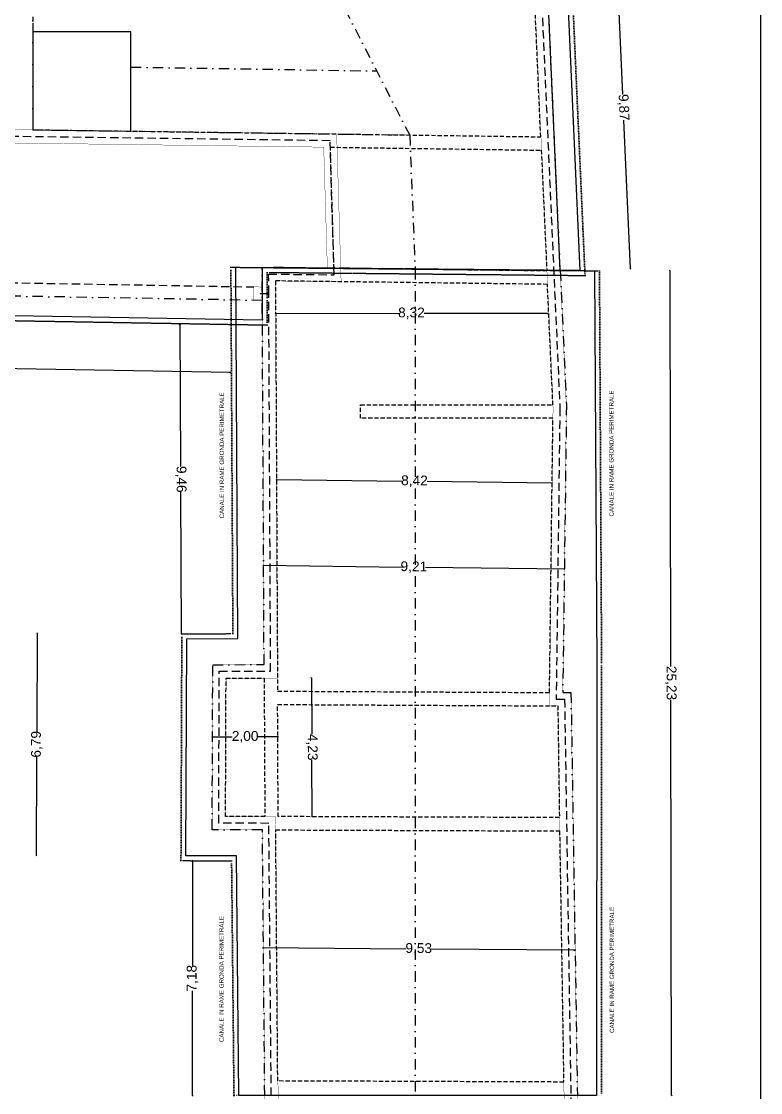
# Model space of a CAD drawing. Header units: millimetres. Extents: x 1607 to 8094, y 411 to 16262.
# Drawn here: x 5832 to 8094, y 6486 to 9763 of the extents above; entities that cross this region are included whole.
import ezdxf

# ---------------------------------------------------------------- set-up
doc = ezdxf.new("R2010")
doc.units = ezdxf.units.MM
for name, pattern in [('PUNTO', [0.25, 0, -0.25]), ('Punto e Tratto', [0.670278, 0.3175, -0.176389, 0, -0.176389]), ('TRATTEGGIATA', [19.05, 12.7, -6.35])]:
    doc.linetypes.add(name, pattern=pattern)
for name, color, linetype in [('00_CARPENTERIA CA', 7, 'Continuous'), ('00_CARPENTERIA TETTO', 5, 'Continuous'), ('00_STRUTTURE MURI', 1, 'Continuous'), ('B_QUOTE_100', 1, 'Continuous'), ('TESTO MEDIO', 2, 'Continuous')]:
    doc.layers.add(name, color=color, linetype=linetype)
doc.styles.add('ARIAL', font='arial.ttf')
doc.styles.get("Standard").update_dxf_attribs({"font": 'arial.ttf'})
doc.dimstyles.new('ARIAL', dxfattribs={"dimtxt": 7, "dimasz": 3, "dimexe": 0.18, "dimexo": 0.0625, "dimgap": 0.09, "dimtad": 0, "dimlfac": 0.01, "dimzin": 0, "dimtxsty": 'Standard', "dimblk": 'OBLIQUE', "dimcen": 0.09, "dimse1": 1, "dimse2": 1, "dimadec": 0, "dimazin": 0, "dimtfac": 1, "dimtofl": 0, "dimtmove": 0, "dimatfit": 3, "dimfxl": 1, "dimtolj": 1, "dimtzin": 0, "dimarcsym": 0})

# ---------------------------------------------------------------- blocks, each defined once
blk = doc.blocks.new('_OBLIQUE')
at = {"color": 0, "linetype": 'ByBlock'}
blk.add_line((-0.5, -0.5), (0.5, 0.5), dxfattribs=at)
blk = doc.blocks.new('*D586')
at = {"layer": 'B_QUOTE_100', "color": 0, "lineweight": -2, "transparency": 16777216}
for p, q in [((4400, 8724.1), (5385, 8707.1)), ((6471.5, 8688.4), (5486.6, 8705.3))]:
    blk.add_line(p, q, dxfattribs=at)
at = {"layer": 'Defpoints', "color": 0, "transparency": 16777216}
for p in [(4402.6, 8871.6), (6474, 8835.9), (4400, 8724.1)]:
    blk.add_point(p, dxfattribs=at)
at = {"layer": 'B_QUOTE_100', "color": 0, "lineweight": -2, "transparency": 16777216, "xscale": 3, "yscale": 3, "zscale": 3}
for p, rotation in [((4400, 8724.1), 179.0120437991328), ((6471.5, 8688.4), 359.0120437991329)]:
    blk.add_blockref('_OBLIQUE', p, dxfattribs=dict(at, rotation=rotation))
at = {"layer": 'B_QUOTE_100', "color": 0, "transparency": 16777216, "insert": (5435.8, 8706.2), "char_height": 30, "attachment_point": 5, "rotation": 359.012}
blk.add_mtext('\\A1;20,72', dxfattribs=at)
blk = doc.blocks.new('*D587')
at = {"layer": 'B_QUOTE_100', "color": 0, "lineweight": -2, "transparency": 16777216}
for p, q in [((6316.9, 8835), (6319.3, 8401.1)), ((6322, 7889), (6319.7, 8323))]:
    blk.add_line(p, q, dxfattribs=at)
at = {"layer": 'Defpoints', "color": 0, "transparency": 16777216}
for p in [(6316.9, 8835), (6474, 8835.9), (6479.2, 7889.9)]:
    blk.add_point(p, dxfattribs=at)
at = {"layer": 'B_QUOTE_100', "color": 0, "lineweight": -2, "transparency": 16777216, "xscale": 3, "yscale": 3, "zscale": 3}
for p, rotation in [((6316.9, 8835), 90.31018003163265), ((6322, 7889), 270.3101800316327)]:
    blk.add_blockref('_OBLIQUE', p, dxfattribs=dict(at, rotation=rotation))
at = {"layer": 'B_QUOTE_100', "color": 0, "transparency": 16777216, "insert": (6319.5, 8362), "char_height": 30, "attachment_point": 5, "rotation": 270.3102}
blk.add_mtext('\\A1;9,46', dxfattribs=at)
blk = doc.blocks.new('*D588')
at = {"layer": 'B_QUOTE_100', "color": 0, "lineweight": -2, "transparency": 16777216}
for p, q in [((5880.7, 7890.6), (5879.6, 7590.5)), ((5878.2, 7212.1), (5879.3, 7512.2))]:
    blk.add_line(p, q, dxfattribs=at)
at = {"layer": 'Defpoints', "color": 0, "transparency": 16777216}
for p in [(6323, 7889), (5878.2, 7212.1), (6320.5, 7210.5)]:
    blk.add_point(p, dxfattribs=at)
at = {"layer": 'B_QUOTE_100', "color": 0, "lineweight": -2, "transparency": 16777216, "xscale": 3, "yscale": 3, "zscale": 3}
for p, rotation in [((5880.7, 7890.6), 89.78749390891629), ((5878.2, 7212.1), 269.7874939089162)]:
    blk.add_blockref('_OBLIQUE', p, dxfattribs=dict(at, rotation=rotation))
at = {"layer": 'B_QUOTE_100', "color": 0, "transparency": 16777216, "insert": (5879.4, 7551.4), "char_height": 30, "attachment_point": 5, "rotation": 89.7875}
blk.add_mtext('\\A1;6,79', dxfattribs=at)
blk = doc.blocks.new('*D589')
at = {"layer": 'B_QUOTE_100', "color": 0, "lineweight": -2, "transparency": 16777216}
for p, q in [((6355.8, 7194.9), (6355.8, 6874.8)), ((6355.8, 6476.8), (6355.8, 6796.9))]:
    blk.add_line(p, q, dxfattribs=at)
at = {"layer": 'Defpoints', "color": 0, "transparency": 16777216}
for p in [(6475.3, 7194.9), (6355.8, 6476.8), (6475.3, 6476.8)]:
    blk.add_point(p, dxfattribs=at)
at = {"layer": 'B_QUOTE_100', "color": 0, "lineweight": -2, "transparency": 16777216, "xscale": 3, "yscale": 3, "zscale": 3}
for p, rotation in [((6355.8, 7194.9), 90), ((6355.8, 6476.8), 270)]:
    blk.add_blockref('_OBLIQUE', p, dxfattribs=dict(at, rotation=rotation))
at = {"layer": 'B_QUOTE_100', "color": 0, "transparency": 16777216, "insert": (6355.8, 6835.8), "char_height": 30, "attachment_point": 5, "rotation": 90}
blk.add_mtext('\\A1;7,18', dxfattribs=at)
blk = doc.blocks.new('*D592')
at = {"layer": 'B_QUOTE_100', "color": 0, "lineweight": -2, "transparency": 16777216}
for p, q in [((7815.6, 9000.3), (7818.5, 7789.7)), ((7821.6, 6477.3), (7818.8, 7687.8))]:
    blk.add_line(p, q, dxfattribs=at)
at = {"layer": 'Defpoints', "color": 0, "transparency": 16777216}
for p in [(7600.7, 8999.7), (7815.6, 9000.3), (7606.7, 6476.8)]:
    blk.add_point(p, dxfattribs=at)
at = {"layer": 'B_QUOTE_100', "color": 0, "lineweight": -2, "transparency": 16777216, "xscale": 3, "yscale": 3, "zscale": 3}
for p, rotation in [((7815.6, 9000.3), 90.13589091417408), ((7821.6, 6477.3), 270.1358909141741)]:
    blk.add_blockref('_OBLIQUE', p, dxfattribs=dict(at, rotation=rotation))
at = {"layer": 'B_QUOTE_100', "color": 0, "transparency": 16777216, "insert": (7818.6, 7738.8), "char_height": 30, "attachment_point": 5, "rotation": 270.1359}
blk.add_mtext('\\A1;25,23', dxfattribs=at)
blk = doc.blocks.new('*D593')
at = {"layer": 'B_QUOTE_100', "color": 0, "lineweight": -2, "transparency": 16777216}
for p, q in [((7651.2, 9992.9), (7671.5, 9538.7)), ((7695.3, 9006.4), (7675, 9460.6))]:
    blk.add_line(p, q, dxfattribs=at)
at = {"layer": 'Defpoints', "color": 0, "transparency": 16777216}
for p in [(7511.8, 9986.6), (7651.2, 9992.9), (7555.9, 9000.2)]:
    blk.add_point(p, dxfattribs=at)
at = {"layer": 'B_QUOTE_100', "color": 0, "lineweight": -2, "transparency": 16777216, "xscale": 3, "yscale": 3, "zscale": 3}
for p, rotation in [((7651.2, 9992.9), 92.5595998333717), ((7695.3, 9006.4), 272.5595998333717)]:
    blk.add_blockref('_OBLIQUE', p, dxfattribs=dict(at, rotation=rotation))
at = {"layer": 'B_QUOTE_100', "color": 0, "transparency": 16777216, "insert": (7673.3, 9499.6), "char_height": 30, "attachment_point": 5, "rotation": 272.5596}
blk.add_mtext('\\A1;9,87', dxfattribs=at)
blk = doc.blocks.new('*D607')
at = {"layer": 'B_QUOTE_100', "color": 0, "lineweight": -2, "transparency": 16777216}
for p, q in [((6571.3, 6929.3), (7008.7, 6925.6)), ((7524.2, 6921.3), (7086.8, 6925))]:
    blk.add_line(p, q, dxfattribs=at)
at = {"layer": 'Defpoints', "color": 0, "transparency": 16777216}
for p in [(6571.9, 7007.6), (7524.9, 6999.6), (7524.2, 6921.3)]:
    blk.add_point(p, dxfattribs=at)
at = {"layer": 'B_QUOTE_100', "color": 0, "lineweight": -2, "transparency": 16777216, "xscale": 3, "yscale": 3, "zscale": 3}
for p, rotation in [((6571.3, 6929.3), 179.5212436007119), ((7524.2, 6921.3), 359.5212436007119)]:
    blk.add_blockref('_OBLIQUE', p, dxfattribs=dict(at, rotation=rotation))
at = {"layer": 'B_QUOTE_100', "color": 0, "transparency": 16777216, "insert": (7047.8, 6925.3), "char_height": 30, "attachment_point": 5, "rotation": 359.5212}
blk.add_mtext('\\A1;9,53', dxfattribs=at)
blk = doc.blocks.new('*D608')
at = {"layer": 'B_QUOTE_100', "color": 0, "lineweight": -2, "transparency": 16777216}
for p, q in [((6416.6, 7574), (6477.5, 7574)), ((6616.8, 7573.9), (6556, 7573.9))]:
    blk.add_line(p, q, dxfattribs=at)
at = {"layer": 'Defpoints', "color": 0, "transparency": 16777216}
for p in [(6616.8, 7573.9), (6416.6, 7521.4), (6616.8, 7521.3)]:
    blk.add_point(p, dxfattribs=at)
at = {"layer": 'B_QUOTE_100', "color": 0, "lineweight": -2, "transparency": 16777216, "xscale": 3, "yscale": 3, "zscale": 3}
for p, rotation in [((6416.6, 7574), 179.9747270631957), ((6616.8, 7573.9), 359.9747270631958)]:
    blk.add_blockref('_OBLIQUE', p, dxfattribs=dict(at, rotation=rotation))
at = {"layer": 'B_QUOTE_100', "color": 0, "transparency": 16777216, "insert": (6516.7, 7574), "char_height": 30, "attachment_point": 5, "rotation": 359.9747}
blk.add_mtext('\\A1;2,00', dxfattribs=at)
blk = doc.blocks.new('*D609')
at = {"layer": 'B_QUOTE_100', "color": 0, "lineweight": -2, "transparency": 16777216}
for p, q in [((6719.6, 7754.3), (6720.5, 7582.2)), ((6721.7, 7330.8), (6720.9, 7502.9))]:
    blk.add_line(p, q, dxfattribs=at)
at = {"layer": 'Defpoints', "color": 0, "transparency": 16777216}
for p in [(6615.7, 7753.7), (6617.8, 7330.3), (6721.7, 7330.8)]:
    blk.add_point(p, dxfattribs=at)
at = {"layer": 'B_QUOTE_100', "color": 0, "lineweight": -2, "transparency": 16777216, "xscale": 3, "yscale": 3, "zscale": 3}
for p, rotation in [((6719.6, 7754.3), 90.28583223566541), ((6721.7, 7330.8), 270.2858322356654)]:
    blk.add_blockref('_OBLIQUE', p, dxfattribs=dict(at, rotation=rotation))
at = {"layer": 'B_QUOTE_100', "color": 0, "transparency": 16777216, "insert": (6720.7, 7542.5), "char_height": 30, "attachment_point": 5, "rotation": 270.2858}
blk.add_mtext('\\A1;4,23', dxfattribs=at)
blk = doc.blocks.new('*D610')
at = {"layer": 'B_QUOTE_100', "color": 0, "lineweight": -2, "transparency": 16777216}
for p, q in [((6609.6, 8869.9), (6986.6, 8869.6)), ((7441.4, 8869.1), (7064.4, 8869.5))]:
    blk.add_line(p, q, dxfattribs=at)
at = {"layer": 'Defpoints', "color": 0, "transparency": 16777216}
for p in [(6609.6, 8959.1), (7441.5, 8958.3), (7441.4, 8869.1)]:
    blk.add_point(p, dxfattribs=at)
at = {"layer": 'B_QUOTE_100', "color": 0, "lineweight": -2, "transparency": 16777216, "xscale": 3, "yscale": 3, "zscale": 3}
for p, rotation in [((6609.6, 8869.9), 179.9466319076478), ((7441.4, 8869.1), 359.9466319076478)]:
    blk.add_blockref('_OBLIQUE', p, dxfattribs=dict(at, rotation=rotation))
at = {"layer": 'B_QUOTE_100', "color": 0, "transparency": 16777216, "insert": (7025.5, 8869.5), "char_height": 30, "attachment_point": 5, "rotation": 359.9466}
blk.add_mtext('\\A1;8,32', dxfattribs=at)
blk = doc.blocks.new('*D611')
at = {"layer": 'B_QUOTE_100', "color": 0, "lineweight": -2, "transparency": 16777216}
for p, q in [((6613.6, 8361.2), (6995.8, 8356.4)), ((7455.9, 8350.6), (7073.7, 8355.4))]:
    blk.add_line(p, q, dxfattribs=at)
at = {"layer": 'Defpoints', "color": 0, "transparency": 16777216}
for p in [(7455.9, 8350.6), (6612.9, 8305.3), (7455.2, 8294.7)]:
    blk.add_point(p, dxfattribs=at)
at = {"layer": 'B_QUOTE_100', "color": 0, "lineweight": -2, "transparency": 16777216, "xscale": 3, "yscale": 3, "zscale": 3}
for p, rotation in [((6613.6, 8361.2), 179.2780489443296), ((7455.9, 8350.6), 359.2780489443296)]:
    blk.add_blockref('_OBLIQUE', p, dxfattribs=dict(at, rotation=rotation))
at = {"layer": 'B_QUOTE_100', "color": 0, "transparency": 16777216, "insert": (7034.7, 8355.9), "char_height": 30, "attachment_point": 5, "rotation": 359.278}
blk.add_mtext('\\A1;8,42', dxfattribs=at)
blk = doc.blocks.new('*D612')
at = {"layer": 'B_QUOTE_100', "color": 0, "lineweight": -2, "transparency": 16777216}
for p, q in [((6572.3, 8098.8), (6996.7, 8093.4)), ((7493.4, 8087.2), (7069, 8092.5))]:
    blk.add_line(p, q, dxfattribs=at)
at = {"layer": 'Defpoints', "color": 0, "transparency": 16777216}
for p in [(6572.9, 8142.8), (7493.9, 8131.2), (7493.4, 8087.2)]:
    blk.add_point(p, dxfattribs=at)
at = {"layer": 'B_QUOTE_100', "color": 0, "lineweight": -2, "transparency": 16777216, "xscale": 3, "yscale": 3, "zscale": 3}
for p, rotation in [((6572.3, 8098.8), 179.2780489529639), ((7493.4, 8087.2), 359.2780489529639)]:
    blk.add_blockref('_OBLIQUE', p, dxfattribs=dict(at, rotation=rotation))
at = {"layer": 'B_QUOTE_100', "color": 0, "transparency": 16777216, "insert": (7032.9, 8093), "char_height": 30, "attachment_point": 5, "rotation": 359.278}
blk.add_mtext('\\A1;9,21', dxfattribs=at)

msp = doc.modelspace()

# ---------------------------------------------------------------- linework, layer by layer
at = {"layer": '00_CARPENTERIA CA', "linetype": 'TRATTEGGIATA', "ltscale": 2}
for points in [[(3687.023, 4783.244), (3652.716, 7958.356), (3463.149, 7955.448), (3423.866, 9608.062), (3562.661, 9605.729), (3569.764, 10028.195), (3420.803, 10030.7), (3425.899, 10333.793), (3450.296, 10333.383), (3467.373, 12288.713), (4088.208, 12278.917), (4084.274, 12552.551), (4566.086, 12560.057), (4538.769, 14460.005), (5104.589, 14290.066), (5096.523, 12544.697), (7054.021, 12749.566), (7273.365, 10283.634), (7417.727, 9964.159), (7479.592, 8580.245), (7468.369, 7689.594), (7493.922, 7689.465), (7552.598, 4001.144)], [(6614.745, 4457.182), (6589.243, 7309.462), (6435.836, 7310.122), (6437.558, 7774.55), (6594.73, 7774.55), (6588.971, 8928.905), (6563.325, 8929.347), (6563.339, 8930.164), (6588.967, 8929.722), (6588.667, 8989.912), (6788.853, 8987.384), (6776.532, 9397.756), (4043.38, 9434.343), (4031.13, 8973.714), (4251.784, 8970.017), (4251.77, 8969.212), (4225.679, 8969.666), (4307.596, 8324.291), (4379.707, 4798.65)], [(4272.126, 8989.679), (6543.687, 8950.506)]]:
    msp.add_lwpolyline(points, dxfattribs=at)
at = {"layer": '00_CARPENTERIA TETTO', "color": 7, "linetype": 'PUNTO', "ltscale": 20}
msp.add_lwpolyline([(5116.974, 12642.356), (7140.098, 12854.093), (7366.565, 10308.085), (7511.817, 9986.641), (7556.577, 8985.369), (6583.641, 8995.018), (6584.069, 8909.282), (6584.069, 8833.984), (4135.611, 8876.207)], dxfattribs=at)
at = {"layer": '00_CARPENTERIA TETTO'}
for points in [[(5116.904, 12627.267), (7126.507, 12837.589), (7351.849, 10304.224), (7496.96, 9983.091), (7540.884, 9000.525), (6568.566, 9010.168), (6569.069, 8909.245), (6569.069, 8849.245), (4120.339, 8891.473)], [(7480.801, 9001.049), (7437.535, 9968.892), (7292.986, 10288.782)]]:
    msp.add_lwpolyline(points, dxfattribs=at)
at = {"layer": '00_CARPENTERIA TETTO', "linetype": 'Punto e Tratto', "ltscale": 100}
for points in [[(7020.095, 9415.181), (7037.03, 9005.485), (7480.801, 9001.049), (7437.535, 9968.892), (7292.986, 10288.782), (7072.142, 12771.572), (6601.246, 12193.588), (6831.129, 11998.525), (6913.77, 9893.557), (6822.243, 9799.587), (7020.095, 9415.181), (7020.095, 9415.181)], [(6167.324, 9622.746), (6918.3, 9611.219)], [(7037.03, 9005.01), (7037.03, 6476.777)]]:
    msp.add_lwpolyline(points, dxfattribs=at)
for points in [[(6569.069, 8909.245), (4327.57, 8947.856), (3857.73, 9417.696), (3546.661, 9422.487), (3546.708, 9846.58), (5867.324, 9814.245), (5867.324, 9431.202), (7020.102, 9415.181), (7037.03, 9005.508), (6568.566, 9010.168)], [(7480.801, 9001.049), (7499.711, 8589.542), (7488.621, 7709.492), (7513.6, 7709.889), (7533.197, 6476.777), (6576.676, 6476.777), (6569.42, 7289.547), (6415.761, 7290.117), (6417.632, 7794.55), (6574.626, 7795.333), (6568.566, 9010.168)]]:
    msp.add_lwpolyline(points, close=True, dxfattribs=at)
at = {"layer": '00_CARPENTERIA TETTO'}
for points in [[(5867.324, 9431.202), (6167.324, 9427.033), (6167.324, 9731.202), (5867.324, 9731.202)], [(7585.563, 8999.884), (7592.317, 7791.152), (7592.317, 7791.152), (7591.48, 6476.777), (6497.388, 6476.777), (6490.13, 7209.841), (6335.465, 7210.415), (6337.927, 7874.154), (6494.228, 7874.933), (6488.161, 9010.496)]]:
    msp.add_lwpolyline(points, close=True, dxfattribs=at)
at = {"layer": '00_CARPENTERIA TETTO', "color": 7, "linetype": 'PUNTO', "ltscale": 20}
msp.add_lwpolyline([(7600.744, 8999.74), (7607.312, 7791.184), (7606.728, 6476.777), (6482.543, 6476.777), (6475.284, 7194.903), (6320.417, 7195.477), (6322.989, 7889.072), (6479.161, 7889.851), (6473.093, 9010.639)], close=True, dxfattribs=at)
at = {"layer": '00_STRUTTURE MURI', "const_width": 1}
for points in [[(3667.243, 4762.799), (3632.934, 7938.05), (3443.626, 7935.147), (3403.376, 9628.409), (3543, 9626.062), (3549.431, 10008.534), (3400.47, 10011.039), (3406.238, 10354.126), (3430.473, 10353.719), (3447.549, 12309.028), (4067.914, 12299.24), (4063.989, 12572.237), (4545.801, 12579.743), (4518.379, 14487.012), (5124.658, 14304.921), (5116.625, 12566.91), (7072.142, 12771.572), (7292.986, 10288.782), (7437.535, 9968.892), (7499.197, 8589.542), (7499.711, 8589.542), (7488.621, 7709.492), (7513.608, 7709.366), (7572.914, 3981.47)], [(3707.612, 4804.524), (3673.307, 7979.492), (3483.47, 7976.58), (3445.193, 9586.883), (3583.126, 9584.564), (3590.928, 10048.66), (3441.968, 10051.164), (3446.363, 10312.629), (3470.929, 10312.216), (3488.006, 12267.567), (4109.332, 12257.764), (4105.388, 12532.06), (4587.201, 12539.566), (4559.993, 14431.895), (5083.699, 14274.604), (5075.598, 12521.575), (7035.159, 12726.66), (7252.941, 10278.276), (7397.109, 9959.233), (7458.769, 8579.911), (7447.289, 7668.882), (7473.432, 7668.75), (7531.452, 4021.623)], [(6635.75, 4436.365), (6609.876, 7330.191), (6456.73, 7330.85), (6458.299, 7753.733), (6615.652, 7753.733), (6609.687, 8949.368), (6609.59, 8968.829), (6810.313, 8966.294), (6796.742, 9418.305), (4023.116, 9455.434), (4009.761, 8953.252), (4207.197, 8949.943), (4286.805, 8322.763), (4358.469, 4819)], [(6594.566, 4477.182), (6569.42, 7289.547), (6415.762, 7290.208), (6417.632, 7794.55), (6574.63, 7794.55), (6569.069, 8909.245), (6542.983, 8909.695), (6543.687, 8950.506), (6568.865, 8950.072), (6568.566, 9010.168), (6768.236, 9007.646), (6757.116, 9378.014), (4062.848, 9414.081), (4051.66, 8993.373), (4272.126, 8989.679), (4271.423, 8948.867), (4248.428, 8949.267), (4327.57, 8325.759)]]:
    msp.add_lwpolyline(points, dxfattribs=at)
at = {"layer": '00_STRUTTURE MURI', "linetype": 'TRATTEGGIATA'}
for points in [[(7264.168, 10248.443), (5867.324, 10271.927), (5867.324, 9431.202), (7420.962, 9409.609), (7397.103, 9959.124)], [(6777.542, 9377.73), (7422.736, 9368.763), (7439.622, 8999.168), (6788.661, 9007.389)], [(7441.488, 8958.324), (6609.59, 8968.829), (6615.851, 7713.881), (7447.803, 7709.697), (7458.376, 8548.724), (6869.728, 8548.724), (6869.728, 8589.542), (7458.336, 8589.542)], [(6458.298, 7753.581), (6574.834, 7753.581), (6576.945, 7330.428), (6456.729, 7330.428)], [(6616.054, 7673.062), (7473.35, 7668.751), (7478.091, 7327.132), (6617.764, 7330.277)], [(6610.24, 7289.487), (7478.75, 7286.266), (7491.147, 6518.177), (6616.438, 6521.421)]]:
    msp.add_lwpolyline(points, close=True, dxfattribs=at)

# ---------------------------------------------------------------- texts
at = {"layer": 'TESTO MEDIO', "char_height": 12, "attachment_point": 5, "rotation": 90, "line_spacing_factor": 0.967741, "style": 'ARIAL', "bg_fill": 3, "box_fill_scale": 1.5, "bg_fill_color": 256, "bg_fill_transparency": 0}
for insert in [(7637.534, 8440.98), (7638.896, 6861.181)]:
    msp.add_mtext('{\\H1.125x;\\C10;CANALE IN RAME GRONDA PERIMETRALE}', dxfattribs=dict(at, insert=insert))

# ---------------------------------------------------------------- dimensions: what is measured, and where the dimension line sits
at = {"layer": 'B_QUOTE_100'}
for p1, p2, distance, picture, middle in [((7555.915, 9000.171), (7511.817, 9986.641), -139.566, '*D593', (7673.292, 9499.639)), ((6609.638, 8959.099), (7441.488, 8958.324), -89.191, '*D610', (7025.48, 8869.52)), ((6474.039, 8835.881), (4402.57, 8871.603), 147.545, '*D586', (5435.761, 8706.219)), ((6612.9, 8305.324), (7455.175, 8294.71), 55.859, '*D611', (7034.741, 8355.872)), ((6572.893, 8142.799), (7493.935, 8131.193), -44.006, '*D612', (7032.859, 8092.994)), ((6322.989, 7889.006), (6320.472, 7210.47), -442.306, '*D588', (5879.428, 7551.378)), ((6615.652, 7753.733), (6617.764, 7330.277), 103.961, '*D609', (6720.668, 7542.523)), ((6416.619, 7521.365), (6616.811, 7521.276), 52.644, '*D608', (6516.738, 7573.965)), ((6571.942, 7007.56), (7524.9, 6999.597), -78.292, '*D607', (7047.766, 6925.289))]:
    dim = msp.add_aligned_dim(p1=p1, p2=p2, distance=distance, dimstyle='ARIAL', override={"dimtxt": 30}, dxfattribs=at)
    dim.commit()
    dim.dimension.update_dxf_attribs({"geometry": picture, "text_midpoint": middle})

# ---------------------------------------------------------------- next in the draw order: texts
at = {"layer": 'TESTO MEDIO', "char_height": 12, "attachment_point": 5, "rotation": 90, "line_spacing_factor": 0.967741, "style": 'ARIAL', "bg_fill": 3, "box_fill_scale": 1.5, "bg_fill_color": 256, "bg_fill_transparency": 0}
for insert in [(6445.491, 8435.211), (6444.405, 6833.319)]:
    msp.add_mtext('{\\H1.125x;\\C10;CANALE IN RAME GRONDA PERIMETRALE}', dxfattribs=dict(at, insert=insert))

# ---------------------------------------------------------------- next in the draw order: dimensions: what is measured, and where the dimension line sits
at = {"layer": 'B_QUOTE_100'}
dim = msp.add_aligned_dim(p1=(7606.728, 6476.777), p2=(7600.744, 8999.74), distance=-214.905, dimstyle='ARIAL', override={"dimtxt": 30}, dxfattribs=at)
dim.commit()
dim.dimension.update_dxf_attribs({"geometry": '*D592', "text_midpoint": (7818.64, 7738.768)})

# ---------------------------------------------------------------- next in the draw order: linework, layer by layer
msp.add_lwpolyline([(1607.439, 14744.098), (8093.642, 14744.098), (8093.642, 3713.066), (1607.439, 3713.066)], close=True, dxfattribs=at)

# ---------------------------------------------------------------- next in the draw order: dimensions: what is measured, and where the dimension line sits
for p1, p2, distance, picture, middle in [((6479.161, 7889.851), (6474.039, 8835.881), 157.116, '*D587', (6319.486, 8362.016)), ((6475.284, 7194.903), (6475.284, 6476.777), -119.505, '*D589', (6355.779, 6835.84))]:
    dim = msp.add_aligned_dim(p1=p1, p2=p2, distance=distance, dimstyle='ARIAL', override={"dimtxt": 30}, dxfattribs=at)
    dim.commit()
    dim.dimension.update_dxf_attribs({"geometry": picture, "text_midpoint": middle})

doc.saveas('drawing.dxf')
